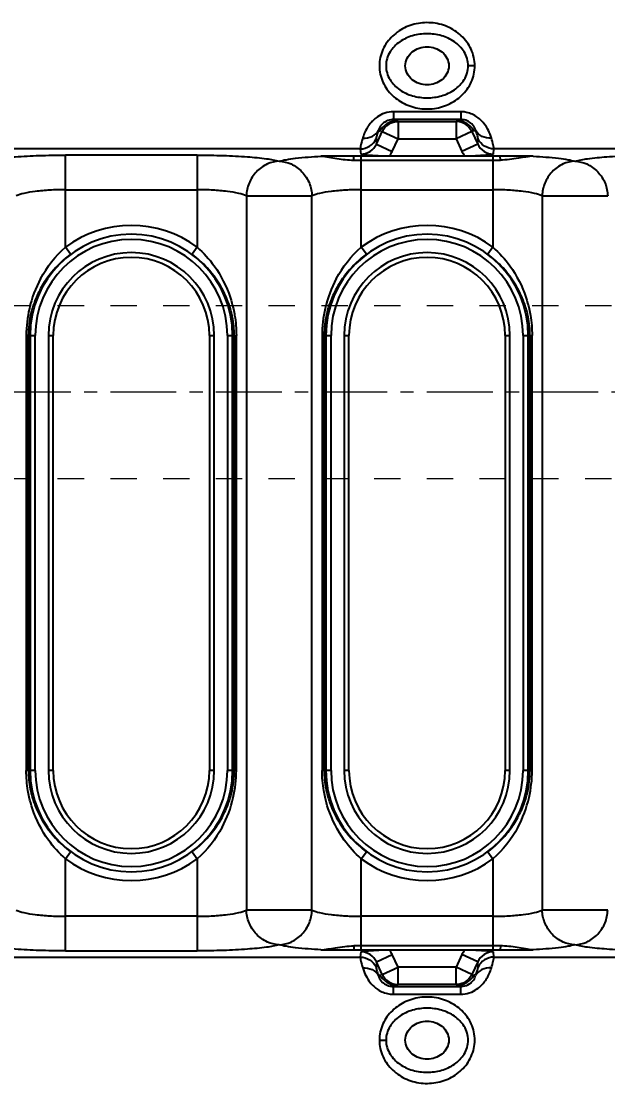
# Model space of a CAD drawing. Header units: millimetres. Extents: x 309 to 11345, y -1340 to 1318.
# Drawn here: x 1087.2 to 1121.1, y -543.5 to -482 of the extents above; entities that cross this region are included whole.
import ezdxf

# ---------------------------------------------------------------- set-up
doc = ezdxf.new("R2010")
doc.units = ezdxf.units.MM
doc.header["$LTSCALE"] = 16.335
doc.header["$PDMODE"] = 3
doc.header["$PDSIZE"] = 0.3125
doc.linetypes.add('CENTER', pattern=[0.6, 0.375, -0.075, 0.075, -0.075])
doc.linetypes.add('HIDDEN', pattern=[0.2, 0.1, -0.1])
doc.layers.get('0').update_dxf_attribs({"linetype": 'CONTINUOUS'})
doc.layers.get('Defpoints').update_dxf_attribs({"linetype": 'CONTINUOUS'})
doc.layers.add('cool', color=153, linetype='HIDDEN', lineweight=9)
doc.styles.get("Standard").update_dxf_attribs({"font": 'txt', "width": 0.8})
doc.dimstyles.get("Standard").update_dxf_attribs({"dimtxt": 0.15625, "dimasz": 0.1875, "dimexe": 0.125, "dimexo": 0.0625, "dimtad": 0, "dimtih": 1, "dimtoh": 1, "dimdsep": 46, "dimtxsty": 'Standard', "dimcen": 0.09, "dimadec": 0, "dimazin": 0, "dimtp": 0.01, "dimtm": 0.01, "dimtfac": 1, "dimtofl": 0, "dimtmove": 0, "dimatfit": 3, "dimfxl": 0, "dimtolj": 1, "dimarcsym": 0})

# ---------------------------------------------------------------- blocks, each defined once
blk = doc.blocks.new('*D114')
at = {"color": 4, "lineweight": -2}
blk.add_line((1272.21, -487.928), (1335.614, -487.928), dxfattribs=at)
at = {"layer": 'Defpoints', "color": 0}
for p in [(1045.847, -463.458), (1272.147, -487.928), (1335.614, -487.928)]:
    blk.add_point(p, dxfattribs=at)
at = {"color": 6, "insert": (1351.614, -487.928), "char_height": 10, "attachment_point": 5}
blk.add_mtext('\\A1;24.47', dxfattribs=at)
blk = doc.blocks.new('*D115')
at = {"color": 4, "lineweight": -2}
for p, q in [((1302.807, -503.458), (1315.614, -502.458)), ((1315.614, -502.458), (1335.614, -502.458)), ((1282.869, -503.458), (1302.807, -503.458))]:
    blk.add_line(p, q, dxfattribs=at)
at = {"layer": 'Defpoints', "color": 0}
for p in [(1045.847, -463.458), (1335.614, -502.458), (1282.807, -503.458)]:
    blk.add_point(p, dxfattribs=at)
at = {"color": 6, "insert": (1349.614, -502.458), "char_height": 10, "attachment_point": 5}
blk.add_mtext('\\A1;40.00', dxfattribs=at)
blk = doc.blocks.new('*D116')
at = {"color": 4, "lineweight": -2}
blk.add_line((1250.358, -521.816), (1335.614, -521.816), dxfattribs=at)
at = {"layer": 'Defpoints', "color": 0}
for p in [(1045.847, -463.458), (1250.296, -521.816), (1335.614, -521.816)]:
    blk.add_point(p, dxfattribs=at)
at = {"color": 6, "insert": (1351.614, -521.816), "char_height": 10, "attachment_point": 5}
blk.add_mtext('\\A1;58.36', dxfattribs=at)
blk = doc.blocks.new('*D117')
at = {"color": 4, "lineweight": -2}
blk.add_line((1248.31, -589.328), (1335.614, -589.328), dxfattribs=at)
at = {"layer": 'Defpoints', "color": 0}
for p in [(1045.847, -463.458), (1248.247, -589.328), (1335.614, -589.328)]:
    blk.add_point(p, dxfattribs=at)
at = {"color": 6, "insert": (1354.281, -589.328), "char_height": 10, "attachment_point": 5}
blk.add_mtext('\\A1;125.87', dxfattribs=at)
blk = doc.blocks.new('*D118')
at = {"color": 4, "lineweight": -2}
blk.add_line((1272.345, -608.458), (1335.614, -608.458), dxfattribs=at)
at = {"layer": 'Defpoints', "color": 0}
for p in [(1045.847, -463.458), (1272.283, -608.458), (1335.614, -608.458)]:
    blk.add_point(p, dxfattribs=at)
at = {"color": 6, "insert": (1352.947, -608.458), "char_height": 10, "attachment_point": 5}
blk.add_mtext('\\A1;145.00', dxfattribs=at)
blk = doc.blocks.new('*D119')
at = {"color": 4, "lineweight": -2}
for p, q in [((1045.91, -628.458), (1295.614, -628.458)), ((1295.614, -628.458), (1315.614, -628.208)), ((1315.614, -628.208), (1335.614, -628.208))]:
    blk.add_line(p, q, dxfattribs=at)
at = {"layer": 'Defpoints', "color": 0}
for p in [(1045.847, -463.458), (1045.847, -628.458), (1335.614, -628.208)]:
    blk.add_point(p, dxfattribs=at)
at = {"color": 6, "insert": (1352.947, -628.208), "char_height": 10, "attachment_point": 5}
blk.add_mtext('\\A1;165.00', dxfattribs=at)
blk = doc.blocks.new('*D120')
at = {"color": 4, "lineweight": -2}
blk.add_line((1290.91, -668.458), (1335.614, -668.458), dxfattribs=at)
at = {"layer": 'Defpoints', "color": 0}
for p in [(1045.847, -463.458), (1290.847, -668.458), (1335.614, -668.458)]:
    blk.add_point(p, dxfattribs=at)
at = {"color": 6, "insert": (1353.614, -668.458), "char_height": 10, "attachment_point": 5}
blk.add_mtext('\\A1;205.00', dxfattribs=at)
blk = doc.blocks.new('*D130')
at = {"color": 4, "lineweight": -2}
for p, q in [((1133.847, -632.538), (1133.847, -674.629)), ((1133.847, -674.629), (1137.593, -694.629)), ((1137.593, -694.629), (1137.593, -714.629))]:
    blk.add_line(p, q, dxfattribs=at)
at = {"layer": 'Defpoints', "color": 0}
for p in [(1045.847, -463.458), (1133.847, -632.476), (1137.593, -714.629)]:
    blk.add_point(p, dxfattribs=at)
at = {"color": 6, "insert": (1137.593, -729.296), "char_height": 10, "attachment_point": 5, "rotation": 90}
blk.add_mtext('\\A1;88.00', dxfattribs=at)
blk = doc.blocks.new('*D131')
at = {"color": 4, "lineweight": -2}
blk.add_line((1245.346, -525.14), (1245.346, -714.629), dxfattribs=at)
at = {"layer": 'Defpoints', "color": 0}
for p in [(1045.847, -463.458), (1245.346, -525.077), (1245.346, -714.629)]:
    blk.add_point(p, dxfattribs=at)
at = {"color": 6, "insert": (1245.346, -732.629), "char_height": 10, "attachment_point": 5, "rotation": 90}
blk.add_mtext('\\A1;199.50', dxfattribs=at)
blk = doc.blocks.new('*D132')
at = {"color": 4, "lineweight": -2}
for p, q in [((1243.847, -593.791), (1243.847, -674.629)), ((1243.847, -674.629), (1234.06, -694.629)), ((1234.06, -694.629), (1234.06, -714.629))]:
    blk.add_line(p, q, dxfattribs=at)
at = {"layer": 'Defpoints', "color": 0}
for p in [(1045.847, -463.458), (1243.847, -593.728), (1234.06, -714.629)]:
    blk.add_point(p, dxfattribs=at)
at = {"color": 6, "insert": (1234.06, -731.963), "char_height": 10, "attachment_point": 5, "rotation": 90}
blk.add_mtext('\\A1;198.00', dxfattribs=at)
blk = doc.blocks.new('*D133')
at = {"color": 4, "lineweight": -2}
blk.add_line((1267.747, -492.391), (1267.747, -714.629), dxfattribs=at)
at = {"layer": 'Defpoints', "color": 0}
for p in [(1045.847, -463.458), (1267.747, -492.328), (1267.747, -714.629)]:
    blk.add_point(p, dxfattribs=at)
at = {"color": 6, "insert": (1267.747, -732.629), "char_height": 10, "attachment_point": 5, "rotation": 90}
blk.add_mtext('\\A1;221.90', dxfattribs=at)
blk = doc.blocks.new('*D134')
at = {"color": 4, "lineweight": -2}
for p, q in [((1290.847, -668.521), (1290.847, -688.458)), ((1290.847, -688.458), (1302.533, -694.629)), ((1302.533, -694.629), (1302.533, -714.629))]:
    blk.add_line(p, q, dxfattribs=at)
at = {"layer": 'Defpoints', "color": 0}
for p in [(1045.847, -463.458), (1290.847, -668.458), (1302.533, -714.629)]:
    blk.add_point(p, dxfattribs=at)
at = {"color": 6, "insert": (1302.533, -733.296), "char_height": 10, "attachment_point": 5, "rotation": 90}
blk.add_mtext('\\A1;245.00', dxfattribs=at)
blk = doc.blocks.new('*D166')
at = {"color": 4, "lineweight": -2}
for p, q in [((1275.847, -526.278), (1275.847, -675.217)), ((1275.847, -675.217), (1285.463, -695.217)), ((1285.463, -695.217), (1285.463, -715.217))]:
    blk.add_line(p, q, dxfattribs=at)
at = {"layer": 'Defpoints', "color": 0}
for p in [(1045.847, -463.458), (1275.847, -526.216), (1285.463, -715.217)]:
    blk.add_point(p, dxfattribs=at)
at = {"color": 6, "insert": (1285.463, -733.217), "char_height": 10, "attachment_point": 5, "rotation": 90}
blk.add_mtext('\\A1;230.00', dxfattribs=at)

msp = doc.modelspace()

# ---------------------------------------------------------------- linework, layer by layer
at = {"color": 7, "linetype": 'Continuous'}
for p, q in [((1113.459, -484.612), (1113.074, -484.612)), ((1112.65, -487.265), (1108.754, -487.265)), ((1108.754, -487.265), (1108.754, -487.717)), ((1112.65, -487.265), (1112.65, -487.717)), ((1108.452, -487.93), (1108.45, -487.93)), ((1112.65, -487.717), (1108.754, -487.717)), ((1108.754, -487.717), (1108.849, -487.797)), ((1108.849, -487.797), (1109.023, -487.797)), ((1109.023, -487.83), (1112.38, -487.83)), ((1109.023, -487.83), (1109.023, -488.835)), ((1112.38, -487.797), (1112.554, -487.797)), ((1112.38, -487.83), (1112.38, -488.835)), ((1112.65, -487.717), (1112.554, -487.797)), ((1112.954, -487.93), (1112.952, -487.93)), ((1107.777, -489.132), (1108.113, -488.411)), ((1107.895, -488.341), (1107.979, -488.411)), ((1108.113, -488.411), (1109.023, -488.835)), ((1113.29, -488.411), (1112.38, -488.835)), ((1113.29, -488.411), (1113.627, -489.132)), ((1113.508, -488.341), (1113.425, -488.411)), ((1107.752, -488.836), (1107.777, -489.132)), ((1107.777, -489.132), (1108.687, -489.557)), ((1108.687, -489.557), (1109.023, -488.835)), ((1109.023, -488.835), (1112.38, -488.835)), ((1112.38, -488.835), (1112.717, -489.557)), ((1113.627, -489.132), (1112.717, -489.557)), ((1113.627, -489.132), (1113.652, -488.836)), ((1106.842, -489.412), (986.523, -489.412)), ((1097.416, -489.774), (1089.8, -489.774)), ((1089.8, -495.097), (1089.8, -489.774)), ((1097.416, -489.774), (1097.416, -495.097)), ((1106.842, -489.412), (1106.868, -489.719)), ((1114.536, -489.719), (1114.562, -489.412)), ((1150.922, -489.412), (1114.562, -489.412)), ((1106.464, -490.061), (1106.476, -489.838)), ((1114.509, -489.836), (1106.894, -489.836)), ((1106.894, -491.774), (1106.895, -490.067)), ((1106.895, -490.067), (1114.509, -490.067)), ((1114.509, -489.836), (1114.51, -495.097)), ((1114.94, -490.061), (1114.928, -489.838)), ((1089.8, -491.774), (1097.416, -491.774)), ((1100.26, -492.126), (1104.051, -492.126)), ((1100.26, -492.126), (1100.26, -533.406)), ((1104.051, -533.406), (1104.051, -492.126)), ((1106.894, -491.774), (1114.51, -491.774)), ((1106.894, -495.097), (1106.894, -491.774)), ((1117.353, -492.126), (1121.144, -492.126)), ((1117.353, -492.126), (1117.353, -533.406)), ((1090.1, -495.499), (1089.8, -495.097)), ((1097.416, -495.097), (1097.116, -495.499)), ((1107.194, -495.499), (1106.894, -495.097)), ((1114.51, -495.097), (1114.21, -495.499)), ((1087.661, -500.197), (1087.537, -500.197)), ((1087.537, -500.197), (1087.537, -525.335)), ((1087.661, -525.335), (1087.661, -500.197)), ((1087.757, -500.197), (1088.058, -500.197)), ((1087.757, -500.197), (1087.757, -525.335)), ((1088.058, -525.335), (1088.058, -500.197)), ((1088.819, -500.197), (1089.095, -500.197)), ((1088.819, -500.197), (1088.819, -525.335)), ((1089.095, -525.335), (1089.095, -500.197)), ((1098.122, -500.197), (1098.398, -500.197)), ((1098.122, -500.197), (1098.122, -525.335)), ((1098.398, -525.335), (1098.398, -500.197)), ((1099.159, -500.197), (1099.46, -500.197)), ((1099.159, -500.197), (1099.159, -525.335)), ((1099.46, -525.335), (1099.46, -500.197)), ((1099.555, -500.197), (1099.68, -500.197)), ((1099.555, -500.197), (1099.555, -525.335)), ((1099.68, -525.335), (1099.68, -500.197)), ((1104.755, -500.197), (1104.631, -500.197)), ((1104.631, -500.197), (1104.631, -525.335)), ((1104.755, -525.335), (1104.755, -500.197)), ((1104.85, -500.197), (1105.151, -500.197)), ((1104.85, -500.197), (1104.85, -525.335)), ((1105.151, -525.335), (1105.151, -500.197)), ((1105.912, -500.197), (1106.188, -500.197)), ((1105.912, -500.197), (1105.912, -525.335)), ((1106.188, -525.335), (1106.188, -500.197)), ((1115.216, -500.197), (1115.491, -500.197)), ((1115.216, -500.197), (1115.216, -525.335)), ((1115.491, -525.335), (1115.491, -500.197)), ((1116.252, -500.197), (1116.553, -500.197)), ((1116.252, -500.197), (1116.252, -525.335)), ((1116.553, -525.335), (1116.553, -500.197)), ((1116.649, -500.197), (1116.773, -500.197)), ((1116.649, -500.197), (1116.649, -525.335)), ((1116.773, -525.335), (1116.773, -500.197)), ((1087.661, -525.335), (1087.537, -525.335)), ((1088.058, -525.335), (1087.757, -525.335)), ((1089.095, -525.335), (1088.819, -525.335)), ((1098.398, -525.335), (1098.122, -525.335)), ((1099.46, -525.335), (1099.159, -525.335)), ((1099.555, -525.335), (1099.68, -525.335)), ((1104.755, -525.335), (1104.631, -525.335)), ((1105.151, -525.335), (1104.85, -525.335)), ((1106.188, -525.335), (1105.912, -525.335)), ((1115.491, -525.335), (1115.216, -525.335)), ((1116.553, -525.335), (1116.252, -525.335)), ((1116.649, -525.335), (1116.773, -525.335)), ((1089.8, -530.435), (1090.1, -530.033)), ((1097.116, -530.033), (1097.416, -530.435)), ((1106.894, -530.435), (1107.194, -530.033)), ((1114.21, -530.033), (1114.51, -530.435)), ((1089.8, -535.758), (1089.8, -530.435)), ((1097.416, -530.435), (1097.416, -535.758)), ((1106.895, -535.696), (1106.894, -530.435)), ((1114.51, -530.435), (1114.51, -533.758)), ((1104.051, -533.406), (1100.26, -533.406)), ((1121.144, -533.406), (1117.353, -533.406)), ((1097.416, -533.758), (1089.8, -533.758)), ((1114.51, -533.758), (1106.894, -533.758)), ((1114.51, -533.758), (1114.508, -535.465)), ((1089.8, -535.758), (1097.416, -535.758)), ((1106.464, -535.471), (1106.476, -535.695)), ((1106.868, -535.813), (1106.842, -536.12)), ((1114.508, -535.465), (1106.895, -535.465)), ((1106.895, -535.696), (1114.508, -535.696)), ((1114.508, -535.465), (1114.508, -535.696)), ((1114.562, -536.12), (1114.536, -535.813)), ((1114.94, -535.471), (1114.928, -535.695)), ((994.907, -536.12), (1106.842, -536.12)), ((1107.777, -536.4), (1107.752, -536.696)), ((1107.777, -536.4), (1108.687, -535.975)), ((1108.113, -537.121), (1107.777, -536.4)), ((1109.023, -536.697), (1108.687, -535.975)), ((1112.717, -535.975), (1112.38, -536.697)), ((1113.627, -536.4), (1112.717, -535.975)), ((1113.627, -536.4), (1113.29, -537.121)), ((1113.652, -536.696), (1113.627, -536.4)), ((1114.562, -536.12), (1150.922, -536.12)), ((1108.113, -537.121), (1109.023, -536.697)), ((1112.38, -536.697), (1109.023, -536.697)), ((1109.023, -537.702), (1109.023, -536.697)), ((1113.29, -537.121), (1112.38, -536.697)), ((1112.38, -537.702), (1112.38, -536.697)), ((1107.895, -537.191), (1107.979, -537.121)), ((1108.45, -537.602), (1108.452, -537.602)), ((1112.38, -537.702), (1109.023, -537.702)), ((1112.952, -537.602), (1112.954, -537.602)), ((1113.508, -537.191), (1113.425, -537.121)), ((1108.754, -537.815), (1108.849, -537.735)), ((1108.754, -537.815), (1112.65, -537.815)), ((1108.754, -538.267), (1108.754, -537.815)), ((1108.754, -538.267), (1112.65, -538.267)), ((1108.849, -537.735), (1109.023, -537.735)), ((1112.38, -537.735), (1112.554, -537.735)), ((1112.65, -537.815), (1112.554, -537.735)), ((1112.65, -538.267), (1112.65, -537.815)), ((1107.945, -540.92), (1108.33, -540.92))]:
    msp.add_line(p, q, dxfattribs=at)
for centre, radius, start, end in [((1110.702, -485.138), 3.02, 85.76411, 95.02193), ((1110.702, -484.083), 3.024, 264.32787, 275.71334), ((1112.649, -488.825), 1.56, 80.61494, 89.98539), ((1109.031, -489.247), 2.073, 136.59429, 138.90551), ((1108.948, -489.166), 1.956, 127.68747, 136.65606), ((1108.895, -488.841), 1.013, 115.92354, 154.94585), ((1109.023, -488.831), 1.001, 111.68775, 133.43168), ((1112.38, -488.833), 1.003, 46.58371, 89.99284), ((1112.651, -488.672), 0.955, 82.44694, 90.08855), ((1112.509, -488.841), 1.013, 25.05403, 64.07634), ((1108.661, -488.554), 0.795, 156.57066, 164.43922), ((1106.85, -488.7), 2.027, 326.66807, 334.99292), ((1114.554, -488.7), 2.027, 205.00765, 213.33135), ((1106.893, -474.225), 15.842, 268.4482, 270.00822), ((1106.892, -575.17), 85.333, 89.99885, 90.27965), ((1114.51, -575.063), 85.227, 89.71923, 90.00086), ((1114.51, -474.168), 15.899, 269.99392, 271.54744), ((1093.608, -500.197), 6.365, 53.25404, 126.74596), ((1110.702, -500.197), 6.365, 53.25449, 126.74604), ((1093.608, -500.197), 5.852, 0, 180), ((1093.608, -500.197), 5.551, 0, 180), ((1110.702, -500.197), 5.852, 0, 180), ((1110.702, -500.197), 5.551, 0, 180), ((1093.608, -500.197), 4.79, 0, 180), ((1093.842, -500.524), 6.265, 126.67154, 140.62332), ((1093.608, -500.197), 4.514, 0, 180), ((1093.368, -500.532), 6.275, 42.45432, 53.32018), ((1110.702, -500.197), 4.79, 0, 180), ((1110.936, -500.524), 6.265, 126.67154, 140.62332), ((1110.702, -500.197), 4.514, 0, 180), ((1110.461, -500.532), 6.275, 42.45432, 53.32018), ((1093.713, -500.416), 6.097, 140.63545, 149.13661), ((1110.806, -500.416), 6.097, 140.63545, 149.13661), ((1094.402, -500.164), 6.86, 151.70951, 167.07638), ((1111.496, -500.164), 6.86, 151.70951, 167.07638), ((1093.565, -500.327), 5.924, 149.14275, 157.86892), ((1110.659, -500.327), 5.924, 149.14275, 157.86892), ((1093.387, -500.254), 5.732, 157.87532, 165.89125), ((1110.48, -500.254), 5.732, 157.87532, 165.89125), ((1094.522, -500.201), 6.985, 167.0025, 179.96792), ((1093.225, -500.212), 5.565, 165.90603, 173.29158), ((1111.616, -500.201), 6.985, 167.0025, 179.96792), ((1110.319, -500.212), 5.565, 165.90603, 173.29158), ((1093.117, -500.198), 5.455, 173.30508, 179.99397), ((1093.925, -500.214), 5.631, 0.17075, 11.28696), ((1110.21, -500.198), 5.455, 173.30508, 179.99397), ((1111.018, -500.214), 5.631, 0.17075, 11.28696), ((1093.292, -525.318), 5.631, 180.17075, 191.28696), ((1093.608, -525.335), 5.852, 180, 0), ((1093.608, -525.335), 5.551, 180, 360), ((1093.608, -525.335), 4.79, 180, 360), ((1093.608, -525.335), 4.514, 180, 0), ((1092.694, -525.331), 6.985, 347.0025, 359.96792), ((1094.1, -525.334), 5.455, 353.30508, 359.99397), ((1110.386, -525.318), 5.631, 180.17075, 191.28696), ((1110.702, -525.335), 5.852, 180, 0), ((1110.702, -525.335), 5.551, 180, 360), ((1110.702, -525.335), 4.79, 180, 360), ((1110.702, -525.335), 4.514, 180, 0), ((1109.788, -525.331), 6.985, 347.0025, 359.96792), ((1111.194, -525.334), 5.455, 353.30508, 359.99397), ((1093.991, -525.32), 5.565, 345.90603, 353.29158), ((1111.085, -525.32), 5.565, 345.90603, 353.29158), ((1092.814, -525.368), 6.86, 331.70951, 347.07638), ((1093.83, -525.278), 5.732, 337.87532, 345.89125), ((1109.908, -525.368), 6.86, 331.70951, 347.07638), ((1110.923, -525.278), 5.732, 337.87532, 345.89125), ((1093.652, -525.205), 5.924, 329.14275, 337.86892), ((1110.745, -525.205), 5.924, 329.14275, 337.86892), ((1093.504, -525.116), 6.097, 320.63545, 329.13661), ((1110.597, -525.116), 6.097, 320.63545, 329.13661), ((1093.375, -525.008), 6.265, 306.67154, 320.62332), ((1110.468, -525.008), 6.265, 306.67154, 320.62332), ((1093.849, -525), 6.275, 222.45432, 233.32018), ((1110.942, -525), 6.275, 222.45432, 233.32018), ((1093.608, -525.335), 6.365, 233.25404, 306.74596), ((1110.702, -525.335), 6.365, 233.25449, 306.74604), ((1106.894, -551.433), 15.968, 89.99731, 91.54415), ((1106.894, -450.19), 85.505, 269.71964, 270.00065), ((1106.851, -536.832), 2.026, 25.00561, 33.3334), ((1114.554, -536.832), 2.027, 146.66819, 154.99281), ((1114.511, -551.314), 15.849, 88.44897, 90.00855), ((1114.512, -450.475), 85.221, 269.99779, 270.27986), ((1108.895, -536.691), 1.013, 205.05403, 244.07634), ((1109.024, -536.7), 1.003, 226.58371, 269.99284), ((1108.947, -536.541), 1.162, 261.87709, 265.13488), ((1112.381, -536.701), 1.001, 291.68775, 313.43168), ((1112.509, -536.691), 1.013, 295.92354, 334.94585), ((1112.742, -536.978), 0.795, 336.57066, 344.43922), ((1112.456, -536.366), 1.956, 307.68747, 316.65606), ((1112.373, -536.285), 2.073, 316.59429, 318.90551), ((1108.754, -536.707), 1.56, 260.61494, 269.98539), ((1108.752, -536.86), 0.955, 262.44694, 270.08855), ((1110.702, -541.449), 3.024, 84.32787, 95.71334), ((1110.702, -540.395), 3.02, 265.76411, 275.02193)]:
    msp.add_arc(centre, radius, start, end, dxfattribs=at)
for points, knots in [([(1110.438, -482.129), (1110.116, -482.157), (1109.483, -482.318), (1108.669, -482.851), (1108.09, -483.641), (1107.945, -484.289), (1107.945, -484.612)], [0, 0, 0, 0, 0.252338, 0.499632, 0.747398, 1, 1, 1, 1]), ([(1113.459, -484.612), (1113.459, -484.286), (1113.311, -483.631), (1112.721, -482.836), (1111.892, -482.304), (1111.25, -482.15), (1110.925, -482.126)], [0, 0, 0, 0, 0.252464, 0.500169, 0.747561, 1, 1, 1, 1]), ([(1113.074, -484.612), (1113.074, -484.335), (1112.904, -483.777), (1112.303, -483.182), (1111.538, -482.836), (1110.7, -482.725), (1109.863, -482.837), (1109.099, -483.183), (1108.499, -483.778), (1108.33, -484.335), (1108.33, -484.612)], [0, 0, 0, 0, 0.12581, 0.249018, 0.373016, 0.500233, 0.627385, 0.751253, 0.874314, 1, 1, 1, 1]), ([(1109.445, -484.612), (1109.445, -484.458), (1109.523, -484.148), (1109.826, -483.787), (1110.239, -483.563), (1110.702, -483.487), (1111.165, -483.563), (1111.577, -483.787), (1111.881, -484.148), (1111.959, -484.458), (1111.959, -484.612)], [0, 0, 0, 0, 0.125273, 0.249681, 0.374348, 0.499998, 0.625649, 0.750316, 0.874725, 1, 1, 1, 1]), ([(1107.945, -484.612), (1107.945, -484.932), (1108.087, -485.574), (1108.656, -486.36), (1109.46, -486.895), (1110.085, -487.06), (1110.403, -487.092)], [0, 0, 0, 0, 0.252578, 0.50044, 0.747713, 1, 1, 1, 1]), ([(1108.33, -484.612), (1108.33, -484.889), (1108.499, -485.446), (1109.099, -486.041), (1109.864, -486.387), (1110.701, -486.499), (1111.539, -486.387), (1112.304, -486.042), (1112.904, -485.447), (1113.074, -484.89), (1113.074, -484.612)], [0, 0, 0, 0, 0.125692, 0.248804, 0.37272, 0.499947, 0.627175, 0.751093, 0.874204, 1, 1, 1, 1]), ([(1111.959, -484.612), (1111.959, -484.766), (1111.881, -485.076), (1111.577, -485.437), (1111.165, -485.661), (1110.702, -485.737), (1110.239, -485.661), (1109.826, -485.437), (1109.523, -485.076), (1109.445, -484.766), (1109.445, -484.612)], [0, 0, 0, 0, 0.125273, 0.249681, 0.374348, 0.499998, 0.625649, 0.750316, 0.874725, 1, 1, 1, 1]), ([(1111.003, -487.092), (1111.321, -487.06), (1111.945, -486.894), (1112.748, -486.359), (1113.317, -485.574), (1113.459, -484.932), (1113.459, -484.612)], [0, 0, 0, 0, 0.252231, 0.499459, 0.747286, 1, 1, 1, 1]), ([(1114.418, -488.786), (1114.331, -488.486), (1114.093, -488.008), (1113.544, -487.492), (1113.129, -487.323), (1112.904, -487.286)], [0, 0, 0, 0, 0.419119, 0.694058, 1, 1, 1, 1]), ([(1107.469, -487.885), (1107.403, -487.96), (1107.196, -488.235), (1107.053, -488.553), (1106.985, -488.786)], [0, 0, 0, 0, 0.293042, 1, 1, 1, 1]), ([(1108.265, -487.343), (1108.217, -487.359), (1108.035, -487.428), (1107.866, -487.529), (1107.752, -487.618)], [0, 0, 0, 0, 0.257865, 1, 1, 1, 1]), ([(1108.256, -487.86), (1108.21, -487.889), (1108.077, -487.992), (1107.977, -488.134), (1107.932, -488.238)], [0, 0, 0, 0, 0.324676, 1, 1, 1, 1]), ([(1108.754, -487.717), (1108.707, -487.717), (1108.533, -487.729), (1108.363, -487.791), (1108.256, -487.86)], [0, 0, 0, 0, 0.271751, 1, 1, 1, 1]), ([(1108.45, -487.93), (1108.446, -487.93), (1108.439, -487.93), (1108.44, -487.915), (1108.463, -487.901), (1108.501, -487.873), (1108.576, -487.841), (1108.637, -487.823), (1108.675, -487.815)], [0, 0, 0, 0, 0.03338, 0.055741, 0.139126, 0.307065, 0.580667, 1, 1, 1, 1]), ([(1108.485, -487.921), (1108.481, -487.922), (1108.47, -487.926), (1108.459, -487.929), (1108.452, -487.93)], [0, 0, 0, 0, 0.351875, 1, 1, 1, 1]), ([(1108.937, -487.83), (1108.876, -487.83), (1108.722, -487.843), (1108.574, -487.891), (1108.485, -487.921)], [0, 0, 0, 0, 0.392081, 1, 1, 1, 1]), ([(1108.675, -487.815), (1108.688, -487.812), (1108.745, -487.802), (1108.804, -487.797), (1108.849, -487.797)], [0, 0, 0, 0, 0.228819, 1, 1, 1, 1]), ([(1112.554, -487.797), (1112.6, -487.797), (1112.688, -487.808), (1112.794, -487.821), (1113.017, -487.93), (1112.954, -487.93)], [0, 0, 0, 0, 0.314614, 0.565598, 1, 1, 1, 1]), ([(1112.751, -487.867), (1112.741, -487.865), (1112.698, -487.854), (1112.655, -487.846), (1112.62, -487.841)], [0, 0, 0, 0, 0.218802, 1, 1, 1, 1]), ([(1112.952, -487.93), (1112.931, -487.928), (1112.866, -487.899), (1112.799, -487.88), (1112.751, -487.867)], [0, 0, 0, 0, 0.290003, 1, 1, 1, 1]), ([(1113.508, -488.341), (1113.478, -488.23), (1113.319, -487.927), (1112.991, -487.754), (1112.777, -487.725)], [0, 0, 0, 0, 0.348046, 1, 1, 1, 1]), ([(1106.985, -488.786), (1107.169, -488.803), (1107.539, -488.751), (1107.819, -488.491), (1107.895, -488.341)], [0, 0, 0, 0, 0.522336, 1, 1, 1, 1]), ([(1107.895, -488.341), (1107.884, -488.371), (1107.847, -488.474), (1107.811, -488.578), (1107.789, -488.653)], [0, 0, 0, 0, 0.290978, 1, 1, 1, 1]), ([(1113.652, -488.836), (1113.653, -488.815), (1113.643, -488.758), (1113.6, -488.592), (1113.548, -488.449), (1113.508, -488.341)], [0, 0, 0, 0, 0.123367, 0.332805, 1, 1, 1, 1]), ([(1114.418, -488.786), (1114.235, -488.803), (1113.865, -488.751), (1113.585, -488.491), (1113.508, -488.341)], [0, 0, 0, 0, 0.522338, 1, 1, 1, 1]), ([(1106.985, -488.786), (1106.945, -488.923), (1106.894, -489.104), (1106.85, -489.313), (1106.84, -489.385), (1106.842, -489.412)], [0, 0, 0, 0, 0.665407, 0.875292, 1, 1, 1, 1]), ([(1106.842, -489.412), (1107.029, -489.412), (1107.411, -489.303), (1107.672, -489.005), (1107.752, -488.836)], [0, 0, 0, 0, 0.500608, 1, 1, 1, 1]), ([(1106.868, -489.719), (1107.056, -489.719), (1107.44, -489.607), (1107.698, -489.303), (1107.777, -489.132)], [0, 0, 0, 0, 0.500367, 1, 1, 1, 1]), ([(1107.789, -488.653), (1107.785, -488.668), (1107.771, -488.718), (1107.758, -488.767), (1107.754, -488.802)], [0, 0, 0, 0, 0.311224, 1, 1, 1, 1]), ([(1113.627, -489.132), (1113.705, -489.303), (1113.964, -489.607), (1114.348, -489.719), (1114.536, -489.719)], [0, 0, 0, 0, 0.499689, 1, 1, 1, 1]), ([(1114.562, -489.412), (1114.375, -489.412), (1113.993, -489.303), (1113.731, -489.005), (1113.652, -488.836)], [0, 0, 0, 0, 0.500609, 1, 1, 1, 1]), ([(1114.562, -489.412), (1114.563, -489.385), (1114.553, -489.313), (1114.51, -489.104), (1114.458, -488.923), (1114.418, -488.786)], [0, 0, 0, 0, 0.124728, 0.334597, 1, 1, 1, 1]), ([(1085.062, -490.126), (1085.299, -490.055), (1085.912, -489.958), (1086.985, -489.855), (1088.323, -489.789), (1089.292, -489.774), (1089.8, -489.774)], [0, 0, 0, 0, 0.155949, 0.389404, 0.679649, 1, 1, 1, 1]), ([(1097.416, -489.774), (1097.925, -489.774), (1098.893, -489.789), (1100.232, -489.855), (1101.305, -489.958), (1101.918, -490.055), (1102.155, -490.126)], [0, 0, 0, 0, 0.320373, 0.610617, 0.844065, 1, 1, 1, 1]), ([(1106.868, -489.719), (1106.986, -489.732), (1107.543, -489.787), (1108.103, -489.814), (1108.543, -489.814)], [0, 0, 0, 0, 0.213158, 1, 1, 1, 1]), ([(1112.86, -489.814), (1113.021, -489.814), (1113.581, -489.805), (1114.139, -489.761), (1114.536, -489.719)], [0, 0, 0, 0, 0.287205, 1, 1, 1, 1]), ([(1119.249, -490.126), (1119.486, -490.055), (1120.099, -489.958), (1121.172, -489.855), (1122.51, -489.789), (1123.479, -489.774), (1123.987, -489.774)], [0, 0, 0, 0, 0.155948, 0.389403, 0.679648, 1, 1, 1, 1]), ([(1102.155, -490.126), (1101.921, -490.134), (1101.427, -490.251), (1100.797, -490.705), (1100.375, -491.369), (1100.268, -491.88), (1100.26, -492.126)], [0, 0, 0, 0, 0.233579, 0.491555, 0.754782, 1, 1, 1, 1]), ([(1102.155, -490.126), (1102.284, -490.087), (1102.598, -490.023), (1103.401, -489.91), (1104.076, -489.861), (1104.567, -489.834)], [0, 0, 0, 0, 0.166376, 0.393599, 1, 1, 1, 1]), ([(1102.155, -490.126), (1102.389, -490.134), (1102.883, -490.251), (1103.513, -490.705), (1103.935, -491.369), (1104.042, -491.88), (1104.051, -492.126)], [0, 0, 0, 0, 0.233579, 0.491554, 0.754781, 1, 1, 1, 1]), ([(1104.566, -489.834), (1104.717, -489.843), (1105.026, -489.887), (1105.653, -489.993), (1106.138, -490.064), (1106.464, -490.061)], [0, 0, 0, 0, 0.236936, 0.488719, 1, 1, 1, 1]), ([(1106.895, -490.067), (1106.895, -490.051), (1106.894, -489.974), (1106.894, -489.897), (1106.894, -489.836)], [0, 0, 0, 0, 0.212705, 1, 1, 1, 1]), ([(1116.837, -489.834), (1116.551, -489.852), (1115.923, -489.971), (1115.29, -490.052), (1114.94, -490.061)], [0, 0, 0, 0, 0.450175, 1, 1, 1, 1]), ([(1116.837, -489.834), (1117.328, -489.861), (1118.003, -489.91), (1118.806, -490.023), (1119.119, -490.087), (1119.249, -490.126)], [0, 0, 0, 0, 0.606441, 0.833644, 1, 1, 1, 1]), ([(1119.249, -490.126), (1119.014, -490.134), (1118.521, -490.251), (1117.89, -490.705), (1117.468, -491.369), (1117.361, -491.88), (1117.353, -492.126)], [0, 0, 0, 0, 0.233578, 0.491553, 0.754781, 1, 1, 1, 1]), ([(1119.249, -490.126), (1119.483, -490.134), (1119.976, -490.251), (1120.607, -490.705), (1121.029, -491.369), (1121.136, -491.88), (1121.144, -492.126)], [0, 0, 0, 0, 0.233579, 0.491555, 0.754782, 1, 1, 1, 1]), ([(1089.8, -491.774), (1089.495, -491.774), (1088.913, -491.79), (1088.108, -491.855), (1087.463, -491.959), (1087.095, -492.058), (1086.957, -492.126)], [0, 0, 0, 0, 0.318055, 0.606823, 0.840028, 1, 1, 1, 1]), ([(1100.26, -492.126), (1100.122, -492.058), (1099.753, -491.959), (1099.108, -491.855), (1098.304, -491.79), (1097.721, -491.774), (1097.416, -491.774)], [0, 0, 0, 0, 0.159969, 0.39318, 0.681951, 1, 1, 1, 1]), ([(1106.894, -491.774), (1106.589, -491.774), (1106.007, -491.79), (1105.202, -491.855), (1104.557, -491.959), (1104.188, -492.058), (1104.051, -492.126)], [0, 0, 0, 0, 0.31799, 0.60679, 0.840021, 1, 1, 1, 1]), ([(1117.353, -492.126), (1117.216, -492.058), (1116.847, -491.959), (1116.202, -491.855), (1115.397, -491.79), (1114.815, -491.774), (1114.51, -491.774)], [0, 0, 0, 0, 0.159954, 0.393168, 0.681995, 1, 1, 1, 1]), ([(1099.157, -498.138), (1099.09, -497.971), (1098.79, -497.307), (1098.367, -496.699), (1097.998, -496.296)], [0, 0, 0, 0, 0.248204, 1, 1, 1, 1]), ([(1098.397, -496.178), (1098.792, -496.729), (1099.212, -497.555), (1099.455, -498.43), (1099.506, -498.654)], [0, 0, 0, 0, 0.746536, 1, 1, 1, 1]), ([(1116.25, -498.138), (1116.184, -497.971), (1115.884, -497.307), (1115.461, -496.699), (1115.091, -496.296)], [0, 0, 0, 0, 0.248204, 1, 1, 1, 1]), ([(1115.49, -496.178), (1115.885, -496.729), (1116.305, -497.555), (1116.549, -498.43), (1116.6, -498.654)], [0, 0, 0, 0, 0.746536, 1, 1, 1, 1]), ([(1099.446, -499.112), (1099.429, -499.028), (1099.355, -498.697), (1099.25, -498.374), (1099.157, -498.138)], [0, 0, 0, 0, 0.253093, 1, 1, 1, 1]), ([(1116.54, -499.112), (1116.523, -499.028), (1116.449, -498.697), (1116.344, -498.374), (1116.25, -498.138)], [0, 0, 0, 0, 0.253093, 1, 1, 1, 1]), ([(1099.506, -498.654), (1099.534, -498.779), (1099.635, -499.287), (1099.679, -499.807), (1099.679, -500.197)], [0, 0, 0, 0, 0.246522, 1, 1, 1, 1]), ([(1116.6, -498.654), (1116.628, -498.779), (1116.728, -499.287), (1116.773, -499.807), (1116.773, -500.197)], [0, 0, 0, 0, 0.246522, 1, 1, 1, 1]), ([(1087.711, -526.878), (1087.682, -526.753), (1087.582, -526.245), (1087.537, -525.725), (1087.537, -525.335)], [0, 0, 0, 0, 0.246522, 1, 1, 1, 1]), ([(1104.804, -526.878), (1104.776, -526.753), (1104.676, -526.245), (1104.631, -525.725), (1104.631, -525.335)], [0, 0, 0, 0, 0.246522, 1, 1, 1, 1]), ([(1087.77, -526.42), (1087.787, -526.504), (1087.861, -526.835), (1087.966, -527.158), (1088.06, -527.394)], [0, 0, 0, 0, 0.253093, 1, 1, 1, 1]), ([(1104.864, -526.42), (1104.881, -526.504), (1104.955, -526.835), (1105.06, -527.158), (1105.153, -527.394)], [0, 0, 0, 0, 0.253093, 1, 1, 1, 1]), ([(1088.82, -529.354), (1088.425, -528.803), (1088.005, -527.977), (1087.761, -527.102), (1087.711, -526.878)], [0, 0, 0, 0, 0.746536, 1, 1, 1, 1]), ([(1105.913, -529.354), (1105.518, -528.803), (1105.099, -527.977), (1104.855, -527.102), (1104.804, -526.878)], [0, 0, 0, 0, 0.746536, 1, 1, 1, 1]), ([(1088.06, -527.394), (1088.127, -527.561), (1088.426, -528.225), (1088.849, -528.833), (1089.219, -529.236)], [0, 0, 0, 0, 0.248204, 1, 1, 1, 1]), ([(1105.153, -527.394), (1105.22, -527.561), (1105.52, -528.225), (1105.943, -528.833), (1106.312, -529.236)], [0, 0, 0, 0, 0.248204, 1, 1, 1, 1]), ([(1086.957, -533.406), (1087.095, -533.474), (1087.463, -533.573), (1088.108, -533.677), (1088.913, -533.742), (1089.495, -533.758), (1089.8, -533.758)], [0, 0, 0, 0, 0.159969, 0.39318, 0.681951, 1, 1, 1, 1]), ([(1097.416, -533.758), (1097.721, -533.758), (1098.304, -533.742), (1099.108, -533.677), (1099.753, -533.573), (1100.122, -533.474), (1100.26, -533.406)], [0, 0, 0, 0, 0.318055, 0.606823, 0.840028, 1, 1, 1, 1]), ([(1102.155, -535.406), (1101.921, -535.398), (1101.427, -535.281), (1100.797, -534.827), (1100.375, -534.163), (1100.268, -533.652), (1100.26, -533.406)], [0, 0, 0, 0, 0.233579, 0.491555, 0.754782, 1, 1, 1, 1]), ([(1102.155, -535.406), (1102.389, -535.398), (1102.883, -535.281), (1103.513, -534.827), (1103.935, -534.163), (1104.042, -533.652), (1104.051, -533.406)], [0, 0, 0, 0, 0.233578, 0.491553, 0.754781, 1, 1, 1, 1]), ([(1104.051, -533.406), (1104.188, -533.474), (1104.557, -533.573), (1105.202, -533.677), (1106.007, -533.742), (1106.589, -533.758), (1106.894, -533.758)], [0, 0, 0, 0, 0.159954, 0.393168, 0.681995, 1, 1, 1, 1]), ([(1114.51, -533.758), (1114.815, -533.758), (1115.397, -533.742), (1116.202, -533.677), (1116.847, -533.573), (1117.215, -533.474), (1117.353, -533.406)], [0, 0, 0, 0, 0.31799, 0.60679, 0.840021, 1, 1, 1, 1]), ([(1119.249, -535.406), (1119.014, -535.398), (1118.521, -535.281), (1117.89, -534.827), (1117.468, -534.163), (1117.361, -533.652), (1117.353, -533.406)], [0, 0, 0, 0, 0.233579, 0.491554, 0.754781, 1, 1, 1, 1]), ([(1119.249, -535.406), (1119.483, -535.398), (1119.976, -535.281), (1120.607, -534.827), (1121.029, -534.163), (1121.136, -533.652), (1121.144, -533.406)], [0, 0, 0, 0, 0.233579, 0.491555, 0.754782, 1, 1, 1, 1]), ([(1089.8, -535.758), (1089.292, -535.758), (1088.323, -535.743), (1086.985, -535.677), (1085.912, -535.574), (1085.299, -535.477), (1085.062, -535.406)], [0, 0, 0, 0, 0.320374, 0.610618, 0.844066, 1, 1, 1, 1]), ([(1102.155, -535.406), (1101.918, -535.477), (1101.305, -535.574), (1100.232, -535.677), (1098.893, -535.743), (1097.925, -535.758), (1097.416, -535.758)], [0, 0, 0, 0, 0.155948, 0.389403, 0.679648, 1, 1, 1, 1]), ([(1104.567, -535.698), (1104.076, -535.671), (1103.401, -535.622), (1102.598, -535.509), (1102.284, -535.445), (1102.155, -535.406)], [0, 0, 0, 0, 0.606441, 0.833644, 1, 1, 1, 1]), ([(1104.567, -535.698), (1104.853, -535.68), (1105.48, -535.561), (1106.114, -535.48), (1106.464, -535.471)], [0, 0, 0, 0, 0.450175, 1, 1, 1, 1]), ([(1108.543, -535.718), (1108.383, -535.718), (1107.823, -535.727), (1107.264, -535.771), (1106.868, -535.813)], [0, 0, 0, 0, 0.287233, 1, 1, 1, 1]), ([(1107.777, -536.4), (1107.698, -536.229), (1107.44, -535.925), (1107.056, -535.813), (1106.868, -535.813)], [0, 0, 0, 0, 0.499585, 1, 1, 1, 1]), ([(1114.536, -535.813), (1114.417, -535.801), (1113.861, -535.745), (1113.301, -535.718), (1112.86, -535.718)], [0, 0, 0, 0, 0.213175, 1, 1, 1, 1]), ([(1114.536, -535.813), (1114.348, -535.813), (1113.964, -535.925), (1113.705, -536.229), (1113.627, -536.4)], [0, 0, 0, 0, 0.500496, 1, 1, 1, 1]), ([(1116.837, -535.698), (1116.686, -535.69), (1116.377, -535.645), (1115.75, -535.539), (1115.265, -535.468), (1114.94, -535.471)], [0, 0, 0, 0, 0.236936, 0.488719, 1, 1, 1, 1]), ([(1119.249, -535.406), (1119.119, -535.445), (1118.806, -535.509), (1118.003, -535.622), (1117.328, -535.671), (1116.837, -535.698)], [0, 0, 0, 0, 0.166376, 0.393599, 1, 1, 1, 1]), ([(1123.987, -535.758), (1123.479, -535.758), (1122.51, -535.743), (1121.172, -535.677), (1120.099, -535.574), (1119.486, -535.477), (1119.249, -535.406)], [0, 0, 0, 0, 0.320373, 0.610617, 0.844065, 1, 1, 1, 1]), ([(1106.842, -536.12), (1106.84, -536.147), (1106.85, -536.219), (1106.894, -536.428), (1106.945, -536.609), (1106.985, -536.746)], [0, 0, 0, 0, 0.124728, 0.334597, 1, 1, 1, 1]), ([(1106.842, -536.12), (1107.029, -536.12), (1107.411, -536.229), (1107.672, -536.527), (1107.752, -536.696)], [0, 0, 0, 0, 0.500609, 1, 1, 1, 1]), ([(1114.562, -536.12), (1114.375, -536.12), (1113.993, -536.229), (1113.731, -536.527), (1113.652, -536.696)], [0, 0, 0, 0, 0.500608, 1, 1, 1, 1]), ([(1114.418, -536.746), (1114.458, -536.609), (1114.51, -536.428), (1114.553, -536.219), (1114.563, -536.147), (1114.562, -536.12)], [0, 0, 0, 0, 0.665407, 0.875292, 1, 1, 1, 1]), ([(1106.985, -536.746), (1107.169, -536.729), (1107.539, -536.781), (1107.819, -537.041), (1107.895, -537.191)], [0, 0, 0, 0, 0.522338, 1, 1, 1, 1]), ([(1106.985, -536.746), (1107.072, -537.046), (1107.31, -537.524), (1107.86, -538.04), (1108.275, -538.209), (1108.5, -538.246)], [0, 0, 0, 0, 0.419119, 0.694058, 1, 1, 1, 1]), ([(1107.752, -536.696), (1107.75, -536.717), (1107.761, -536.774), (1107.804, -536.94), (1107.856, -537.083), (1107.895, -537.191)], [0, 0, 0, 0, 0.123367, 0.332805, 1, 1, 1, 1]), ([(1114.418, -536.746), (1114.235, -536.729), (1113.865, -536.781), (1113.585, -537.041), (1113.508, -537.191)], [0, 0, 0, 0, 0.522336, 1, 1, 1, 1]), ([(1113.508, -537.191), (1113.519, -537.161), (1113.557, -537.058), (1113.592, -536.954), (1113.614, -536.879)], [0, 0, 0, 0, 0.290978, 1, 1, 1, 1]), ([(1113.614, -536.879), (1113.619, -536.864), (1113.633, -536.814), (1113.646, -536.765), (1113.65, -536.73)], [0, 0, 0, 0, 0.311224, 1, 1, 1, 1]), ([(1113.935, -537.647), (1114.001, -537.572), (1114.208, -537.297), (1114.351, -536.979), (1114.418, -536.746)], [0, 0, 0, 0, 0.293042, 1, 1, 1, 1]), ([(1107.895, -537.191), (1107.926, -537.303), (1108.085, -537.605), (1108.413, -537.778), (1108.627, -537.807)], [0, 0, 0, 0, 0.348046, 1, 1, 1, 1]), ([(1108.849, -537.735), (1108.804, -537.735), (1108.715, -537.724), (1108.609, -537.711), (1108.387, -537.602), (1108.45, -537.602)], [0, 0, 0, 0, 0.314616, 0.565608, 1, 1, 1, 1]), ([(1108.452, -537.602), (1108.472, -537.604), (1108.537, -537.633), (1108.604, -537.652), (1108.652, -537.664)], [0, 0, 0, 0, 0.290118, 1, 1, 1, 1]), ([(1108.652, -537.664), (1108.662, -537.667), (1108.705, -537.678), (1108.749, -537.686), (1108.783, -537.691)], [0, 0, 0, 0, 0.218704, 1, 1, 1, 1]), ([(1112.467, -537.702), (1112.527, -537.702), (1112.682, -537.69), (1112.829, -537.642), (1112.918, -537.612)], [0, 0, 0, 0, 0.391244, 1, 1, 1, 1]), ([(1112.726, -537.718), (1112.713, -537.72), (1112.657, -537.73), (1112.599, -537.735), (1112.554, -537.735)], [0, 0, 0, 0, 0.229398, 1, 1, 1, 1]), ([(1112.65, -537.815), (1112.697, -537.815), (1112.871, -537.803), (1113.041, -537.741), (1113.147, -537.672)], [0, 0, 0, 0, 0.271751, 1, 1, 1, 1]), ([(1112.954, -537.602), (1112.957, -537.602), (1112.964, -537.602), (1112.964, -537.617), (1112.94, -537.632), (1112.901, -537.659), (1112.826, -537.691), (1112.765, -537.71), (1112.726, -537.718)], [0, 0, 0, 0, 0.033133, 0.055416, 0.138812, 0.306683, 0.580438, 1, 1, 1, 1]), ([(1112.918, -537.612), (1112.922, -537.61), (1112.933, -537.607), (1112.944, -537.603), (1112.952, -537.602)], [0, 0, 0, 0, 0.352653, 1, 1, 1, 1]), ([(1113.147, -537.672), (1113.193, -537.643), (1113.326, -537.54), (1113.427, -537.398), (1113.472, -537.294)], [0, 0, 0, 0, 0.324676, 1, 1, 1, 1]), ([(1113.139, -538.189), (1113.187, -538.173), (1113.369, -538.104), (1113.538, -538.003), (1113.652, -537.915)], [0, 0, 0, 0, 0.257865, 1, 1, 1, 1]), ([(1110.401, -538.441), (1110.083, -538.472), (1109.458, -538.638), (1108.656, -539.173), (1108.087, -539.958), (1107.945, -540.6), (1107.945, -540.92)], [0, 0, 0, 0, 0.252231, 0.499459, 0.747286, 1, 1, 1, 1]), ([(1113.459, -540.92), (1113.459, -540.6), (1113.317, -539.958), (1112.747, -539.172), (1111.944, -538.637), (1111.319, -538.472), (1111.001, -538.44)], [0, 0, 0, 0, 0.252578, 0.50044, 0.747713, 1, 1, 1, 1]), ([(1113.074, -540.92), (1113.074, -540.643), (1112.904, -540.086), (1112.304, -539.491), (1111.54, -539.145), (1110.702, -539.033), (1109.865, -539.145), (1109.1, -539.49), (1108.499, -540.085), (1108.33, -540.643), (1108.33, -540.92)], [0, 0, 0, 0, 0.125692, 0.248804, 0.37272, 0.499947, 0.627175, 0.751093, 0.874204, 1, 1, 1, 1]), ([(1109.445, -540.92), (1109.445, -540.766), (1109.523, -540.456), (1109.826, -540.095), (1110.239, -539.871), (1110.702, -539.795), (1111.165, -539.871), (1111.577, -540.095), (1111.881, -540.456), (1111.959, -540.766), (1111.959, -540.92)], [0, 0, 0, 0, 0.125273, 0.249681, 0.374348, 0.499998, 0.625649, 0.750316, 0.874725, 1, 1, 1, 1]), ([(1107.945, -540.92), (1107.945, -541.246), (1108.093, -541.901), (1108.683, -542.696), (1109.512, -543.228), (1110.153, -543.382), (1110.479, -543.406)], [0, 0, 0, 0, 0.252464, 0.500169, 0.747561, 1, 1, 1, 1]), ([(1108.33, -540.92), (1108.33, -541.198), (1108.5, -541.755), (1109.1, -542.35), (1109.866, -542.696), (1110.703, -542.807), (1111.541, -542.695), (1112.305, -542.349), (1112.904, -541.754), (1113.074, -541.197), (1113.074, -540.92)], [0, 0, 0, 0, 0.12581, 0.249018, 0.373016, 0.500233, 0.627385, 0.751253, 0.874314, 1, 1, 1, 1]), ([(1111.959, -540.92), (1111.959, -541.074), (1111.881, -541.384), (1111.577, -541.745), (1111.165, -541.969), (1110.702, -542.045), (1110.239, -541.969), (1109.826, -541.745), (1109.523, -541.384), (1109.445, -541.074), (1109.445, -540.92)], [0, 0, 0, 0, 0.125273, 0.249681, 0.374348, 0.499998, 0.625649, 0.750316, 0.874725, 1, 1, 1, 1]), ([(1110.966, -543.403), (1111.288, -543.375), (1111.92, -543.215), (1112.735, -542.681), (1113.314, -541.891), (1113.459, -541.243), (1113.459, -540.92)], [0, 0, 0, 0, 0.252338, 0.499632, 0.747398, 1, 1, 1, 1])]:
    msp.add_open_spline(points, degree=3, knots=knots, dxfattribs=at)
for points in [[(1108.754, -487.265), (1108.589, -487.265), (1108.422, -487.292), (1108.265, -487.343)], [(1108.653, -487.901), (1108.77, -487.854), (1108.898, -487.83), (1109.023, -487.83)], [(1112.62, -487.841), (1112.57, -487.834), (1112.518, -487.83), (1112.467, -487.83)], [(1108.113, -488.411), (1108.166, -488.297), (1108.243, -488.191), (1108.334, -488.104)], [(1113.069, -488.104), (1113.161, -488.191), (1113.237, -488.297), (1113.29, -488.411)], [(1107.754, -488.802), (1107.752, -488.814), (1107.751, -488.825), (1107.752, -488.836)], [(1106.476, -489.838), (1105.839, -489.841), (1105.203, -489.843), (1104.567, -489.834)], [(1116.837, -489.834), (1116.201, -489.843), (1115.564, -489.841), (1114.928, -489.838)], [(1088.362, -496.913), (1088.728, -496.233), (1089.218, -495.604), (1089.8, -495.097)], [(1097.416, -495.097), (1097.783, -495.417), (1098.113, -495.783), (1098.397, -496.178)], [(1105.455, -496.913), (1105.821, -496.233), (1106.312, -495.604), (1106.894, -495.097)], [(1114.51, -495.097), (1114.877, -495.417), (1115.207, -495.783), (1115.49, -496.178)], [(1098.855, -528.619), (1098.489, -529.299), (1097.999, -529.928), (1097.416, -530.435)], [(1115.948, -528.619), (1115.583, -529.299), (1115.092, -529.928), (1114.51, -530.435)], [(1089.8, -530.435), (1089.433, -530.115), (1089.103, -529.749), (1088.82, -529.354)], [(1106.894, -530.435), (1106.527, -530.115), (1106.197, -529.749), (1105.913, -529.354)], [(1104.567, -535.698), (1105.203, -535.689), (1105.839, -535.691), (1106.476, -535.695)], [(1114.928, -535.695), (1115.564, -535.691), (1116.201, -535.689), (1116.837, -535.698)], [(1113.65, -536.73), (1113.652, -536.718), (1113.653, -536.707), (1113.652, -536.696)], [(1108.334, -537.428), (1108.243, -537.341), (1108.166, -537.236), (1108.113, -537.121)], [(1108.849, -537.699), (1108.878, -537.701), (1108.907, -537.702), (1108.937, -537.702)], [(1112.751, -537.631), (1112.634, -537.678), (1112.506, -537.702), (1112.38, -537.702)], [(1113.29, -537.121), (1113.237, -537.236), (1113.161, -537.341), (1113.069, -537.428)], [(1112.65, -538.267), (1112.815, -538.267), (1112.982, -538.24), (1113.139, -538.189)]]:
    msp.add_open_spline(points, degree=3, dxfattribs=at)
at = {"layer": 'cool', "ltscale": 0.932966}
for p, q in [((866.847, -498.458), (1316.517, -498.458)), ((866.847, -508.458), (1316.517, -508.458))]:
    msp.add_line(p, q, dxfattribs=at)
at = {"layer": 'cool', "color": 1, "linetype": 'CENTER', "ltscale": 0.621977}
msp.add_line((866.847, -503.458), (1330.847, -503.458), dxfattribs=at)

# ---------------------------------------------------------------- dimensions: what is measured, and where the dimension line sits
for feature_location, offset, dtype, picture, middle in [((1272.147, -487.928), (63.467, 0), 0, '*D114', (1351.614, -487.928)), ((1282.807, -503.458), (52.807, 1), 0, '*D115', (1349.614, -502.458)), ((1250.296, -521.816), (85.318, 0), 0, '*D116', (1351.614, -521.816)), ((1248.247, -589.328), (87.367, 0), 0, '*D117', (1354.281, -589.328)), ((1272.283, -608.458), (63.331, 0), 0, '*D118', (1352.947, -608.458)), ((1045.847, -628.458), (289.767, 0.25), 0, '*D119', (1352.947, -628.208)), ((1290.847, -668.458), (44.767, 0), 0, '*D120', (1353.614, -668.458)), ((1133.847, -632.476), (3.746, -82.154), 1, '*D130', (1137.593, -729.296)), ((1245.346, -525.077), (0, -189.552), 1, '*D131', (1245.346, -732.629)), ((1243.847, -593.728), (-9.787, -120.901), 1, '*D132', (1234.06, -731.963)), ((1267.747, -492.328), (0, -222.301), 1, '*D133', (1267.747, -732.629)), ((1290.847, -668.458), (11.686, -46.171), 1, '*D134', (1302.533, -733.296)), ((1275.847, -526.216), (9.616, -189.001), 1, '*D166', (1285.463, -733.217))]:
    dim = msp.add_ordinate_dim(feature_location=feature_location, offset=offset, dtype=dtype, origin=(1045.847, -463.458), dimstyle='Standard', override={"dimtxt": 10, "dimasz": 10, "dimgap": 0, "dimtih": 0, "dimtoh": 0, "dimzin": 0, "dimcen": 0, "dimclrd": 4, "dimclre": 4, "dimclrt": 6, "dimadec": 2, "dimtp": 0, "dimtm": 0, "dimtzin": 0})
    dim.commit()
    dim.dimension.update_dxf_attribs({"geometry": picture, "text_midpoint": middle})

doc.saveas('drawing.dxf')
